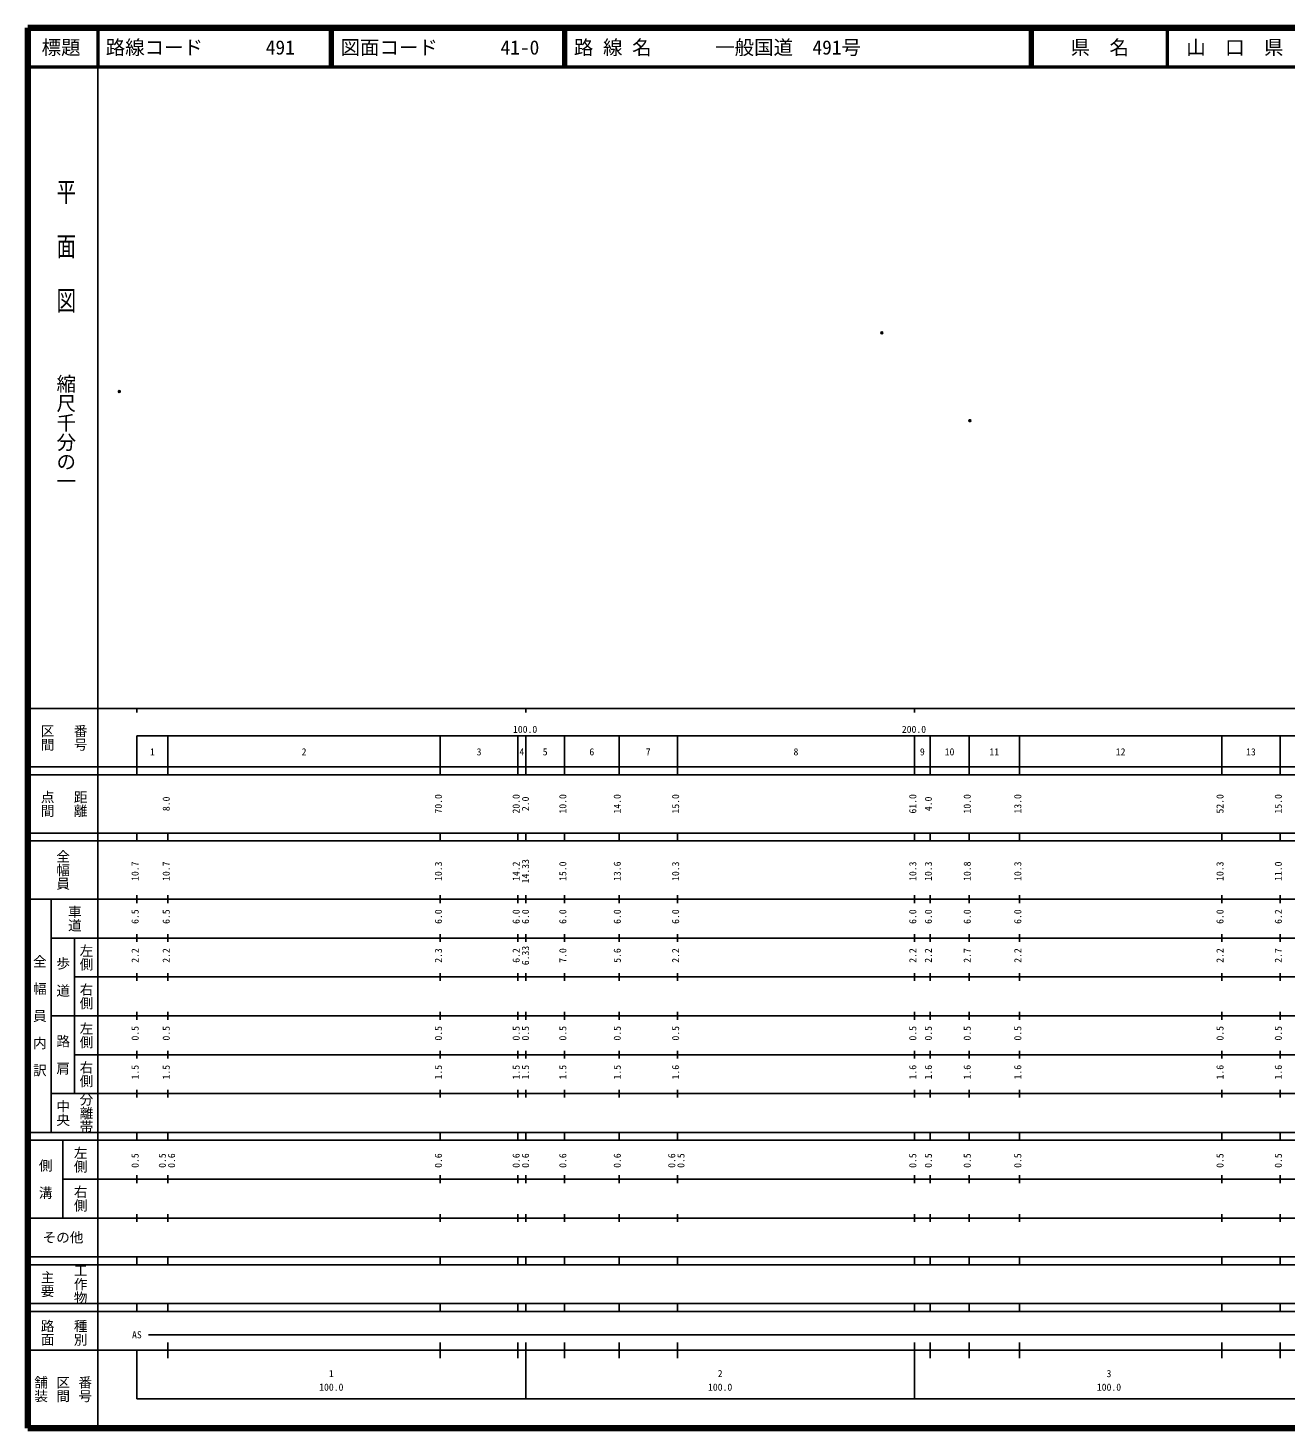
# Model space of a CAD drawing. Units: millimetres on the paper. Extents: x 40 to 680, y 20 to 380.
# Drawn here: x 40 to 363.3, y 20 to 380 of the extents above; entities that cross this region are included whole.
import ezdxf
from ezdxf.enums import TextEntityAlignment as Align

# ---------------------------------------------------------------- set-up
doc = ezdxf.new("R2010")
doc.units = ezdxf.units.MM
doc.header["$PDMODE"] = 32
doc.header["$PDSIZE"] = 0.5
doc.layers.add('M-OTRS', color=6, linetype='Continuous')
doc.layers.add('M-TTL-TXT', color=7, linetype='Continuous')
for name, color, linetype, lineweight in [('M-TTL', 2, 'Continuous', 140), ('M-TTL-BAND', 7, 'Continuous', 25), ('M-TTL-LINE', 7, 'Continuous', 50)]:
    doc.layers.add(name, color=color, linetype=linetype, lineweight=lineweight)
doc.styles.add('@ＭＳ ゴシック', font='')
doc.styles.add('ＭＳ ゴシック', font='')
doc.styles.get('@ＭＳ ゴシック').set_extended_font_data('@MS Gothic')
doc.styles.get('ＭＳ ゴシック').set_extended_font_data('MS Gothic')

msp = doc.modelspace()

# ---------------------------------------------------------------- linework, layer by layer
at = {"layer": 'M-OTRS'}
for p in [(259.586, 301.607), (63.489, 286.522), (282.224, 279.03)]:
    msp.add_point(p, dxfattribs=at)
at = {"layer": 'M-TTL'}
for p, q in [((40, 380), (40, 20)), ((680, 380), (40, 380)), ((40, 20), (680, 20))]:
    msp.add_line(p, q, dxfattribs=at)
at = {"layer": 'M-TTL-BAND'}
for p, q in [((58, 370), (58, 20)), ((40, 205), (579, 205)), ((68, 205), (68, 204)), ((168, 205), (168, 204)), ((268, 205), (268, 204)), ((68, 198), (579, 198)), ((68, 198), (68, 188)), ((76, 188), (76, 198)), ((146, 188), (146, 198)), ((166, 188), (166, 198)), ((168, 188), (168, 198)), ((178, 188), (178, 198)), ((192, 188), (192, 198)), ((207, 188), (207, 198)), ((268, 188), (268, 198)), ((272, 188), (272, 198)), ((282, 188), (282, 198)), ((295, 188), (295, 198)), ((347, 188), (347, 198)), ((362, 188), (362, 198)), ((40, 190), (579, 190)), ((40, 188), (579, 188)), ((40, 173), (579, 173)), ((68, 171), (68, 173)), ((76, 171), (76, 173)), ((146, 171), (146, 173)), ((166, 171), (166, 173)), ((168, 171), (168, 173)), ((178, 171), (178, 173)), ((192, 171), (192, 173)), ((207, 171), (207, 173)), ((268, 171), (268, 173)), ((272, 171), (272, 173)), ((282, 171), (282, 173)), ((295, 171), (295, 173)), ((347, 171), (347, 173)), ((362, 171), (362, 173)), ((40, 171), (579, 171)), ((40, 156), (579, 156)), ((46, 96), (46, 156)), ((68, 155), (68, 157)), ((76, 155), (76, 157)), ((146, 155), (146, 157)), ((166, 155), (166, 157)), ((168, 155), (168, 157)), ((178, 155), (178, 157)), ((192, 155), (192, 157)), ((207, 155), (207, 157)), ((268, 155), (268, 157)), ((272, 155), (272, 157)), ((282, 155), (282, 157)), ((295, 155), (295, 157)), ((347, 155), (347, 157)), ((362, 155), (362, 157)), ((46, 146), (579, 146)), ((52, 146), (52, 106)), ((68, 145), (68, 147)), ((76, 145), (76, 147)), ((146, 145), (146, 147)), ((166, 145), (166, 147)), ((168, 145), (168, 147)), ((178, 145), (178, 147)), ((192, 145), (192, 147)), ((207, 145), (207, 147)), ((268, 145), (268, 147)), ((272, 145), (272, 147)), ((282, 145), (282, 147)), ((295, 145), (295, 147)), ((347, 145), (347, 147)), ((362, 145), (362, 147)), ((68, 135), (68, 137)), ((76, 135), (76, 137)), ((146, 135), (146, 137)), ((166, 135), (166, 137)), ((168, 135), (168, 137)), ((178, 135), (178, 137)), ((192, 135), (192, 137)), ((207, 135), (207, 137)), ((268, 135), (268, 137)), ((272, 135), (272, 137)), ((282, 135), (282, 137)), ((295, 135), (295, 137)), ((347, 135), (347, 137)), ((362, 135), (362, 137)), ((52, 136), (579, 136)), ((46, 126), (579, 126)), ((68, 125), (68, 127)), ((76, 125), (76, 127)), ((146, 125), (146, 127)), ((166, 125), (166, 127)), ((168, 125), (168, 127)), ((178, 125), (178, 127)), ((192, 125), (192, 127)), ((207, 125), (207, 127)), ((268, 125), (268, 127)), ((272, 125), (272, 127)), ((282, 125), (282, 127)), ((295, 125), (295, 127)), ((347, 125), (347, 127)), ((362, 125), (362, 127)), ((52, 116), (579, 116)), ((68, 115), (68, 117)), ((76, 115), (76, 117)), ((146, 115), (146, 117)), ((166, 115), (166, 117)), ((168, 115), (168, 117)), ((178, 115), (178, 117)), ((192, 115), (192, 117)), ((207, 115), (207, 117)), ((268, 115), (268, 117)), ((272, 115), (272, 117)), ((282, 115), (282, 117)), ((295, 115), (295, 117)), ((347, 115), (347, 117)), ((362, 115), (362, 117)), ((46, 106), (579, 106)), ((68, 105), (68, 107)), ((76, 105), (76, 107)), ((146, 105), (146, 107)), ((166, 105), (166, 107)), ((168, 105), (168, 107)), ((178, 105), (178, 107)), ((192, 105), (192, 107)), ((207, 105), (207, 107)), ((268, 105), (268, 107)), ((272, 105), (272, 107)), ((282, 105), (282, 107)), ((295, 105), (295, 107)), ((347, 105), (347, 107)), ((362, 105), (362, 107)), ((40, 96), (579, 96)), ((40, 94), (579, 94)), ((49, 94), (49, 74)), ((68, 94), (68, 96)), ((76, 94), (76, 96)), ((146, 94), (146, 96)), ((166, 94), (166, 96)), ((168, 94), (168, 96)), ((178, 94), (178, 96)), ((192, 94), (192, 96)), ((207, 94), (207, 96)), ((268, 94), (268, 96)), ((272, 94), (272, 96)), ((282, 94), (282, 96)), ((295, 94), (295, 96)), ((347, 94), (347, 96)), ((362, 94), (362, 96)), ((49, 84), (579, 84)), ((68, 83), (68, 85)), ((76, 83), (76, 85)), ((146, 83), (146, 85)), ((166, 83), (166, 85)), ((168, 83), (168, 85)), ((178, 83), (178, 85)), ((192, 83), (192, 85)), ((207, 83), (207, 85)), ((268, 83), (268, 85)), ((272, 83), (272, 85)), ((282, 83), (282, 85)), ((295, 83), (295, 85)), ((347, 83), (347, 85)), ((362, 83), (362, 85)), ((40, 74), (579, 74)), ((68, 73), (68, 75)), ((76, 73), (76, 75)), ((146, 73), (146, 75)), ((166, 73), (166, 75)), ((168, 73), (168, 75)), ((178, 73), (178, 75)), ((192, 73), (192, 75)), ((207, 73), (207, 75)), ((268, 73), (268, 75)), ((272, 73), (272, 75)), ((282, 73), (282, 75)), ((295, 73), (295, 75)), ((347, 73), (347, 75)), ((362, 73), (362, 75)), ((40, 64), (579, 64)), ((40, 62), (579, 62)), ((68, 62), (68, 64)), ((76, 62), (76, 64)), ((146, 62), (146, 64)), ((166, 62), (166, 64)), ((168, 62), (168, 64)), ((178, 62), (178, 64)), ((192, 62), (192, 64)), ((207, 62), (207, 64)), ((268, 62), (268, 64)), ((272, 62), (272, 64)), ((282, 62), (282, 64)), ((295, 62), (295, 64)), ((347, 62), (347, 64)), ((362, 62), (362, 64)), ((40, 52), (579, 52)), ((68, 50), (68, 52)), ((76, 50), (76, 52)), ((146, 50), (146, 52)), ((166, 50), (166, 52)), ((168, 50), (168, 52)), ((178, 50), (178, 52)), ((192, 50), (192, 52)), ((207, 50), (207, 52)), ((268, 50), (268, 52)), ((272, 50), (272, 52)), ((282, 50), (282, 52)), ((295, 50), (295, 52)), ((347, 50), (347, 52)), ((362, 50), (362, 52)), ((40, 50), (579, 50)), ((71, 44), (565, 44)), ((40, 40), (579, 40)), ((68, 40), (68, 27.5)), ((76, 38), (76, 42)), ((146, 38), (146, 42)), ((166, 38), (166, 42)), ((168, 27.5), (168, 42)), ((178, 38), (178, 42)), ((192, 38), (192, 42)), ((207, 38), (207, 42)), ((268, 27.5), (268, 42)), ((272, 38), (272, 42)), ((282, 38), (282, 42)), ((295, 38), (295, 42)), ((347, 38), (347, 42)), ((362, 38), (362, 42)), ((68, 27.5), (579, 27.5))]:
    msp.add_line(p, q, dxfattribs=at)
at = {"layer": 'M-TTL-LINE'}
for p, q in [((58, 380), (58, 370)), ((117.75, 380), (117.75, 370)), ((118.25, 380), (118.25, 370)), ((177.75, 380), (177.75, 370)), ((178.25, 380), (178.25, 370)), ((297.75, 380), (297.75, 370)), ((298.25, 380), (298.25, 370)), ((333, 380), (333, 370)), ((40, 370), (680, 370))]:
    msp.add_line(p, q, dxfattribs=at)

# ---------------------------------------------------------------- texts
at = {"layer": 'M-TTL-BAND', "style": '@ＭＳ ゴシック', "width": 1.4}
msp.add_text('平  面  図', height=3.666, rotation=270, dxfattribs=at).set_placement((49.777, 306.475), align=Align.MIDDLE_RIGHT)
at = {"layer": 'M-TTL-BAND', "style": '@ＭＳ ゴシック'}
msp.add_text('縮尺千分の一', height=3.666, rotation=270, dxfattribs=at).set_placement((49.777, 261.03), align=Align.MIDDLE_RIGHT)
for s, p in [('区間', (45, 197.5)), ('番号', (53.5, 197.5)), ('点間', (45, 180.5)), ('距離', (53.5, 180.5)), ('全幅員', (49, 163.5)), ('車道', (52, 151)), ('左側', (55, 141)), ('全\u3000幅\u3000員\u3000内\u3000訳', (43, 126)), ('歩\u3000道', (49, 136)), ('右側', (55, 131)), ('左側', (55, 121)), ('路\u3000肩', (49, 116)), ('右側', (55, 111)), ('分離帯', (55, 101)), ('中央', (49, 101)), ('左側', (53.5, 89)), ('側\u3000溝', (44.5, 84)), ('右側', (53.5, 79)), ('工作物', (53.5, 57)), ('主要', (45, 57)), ('路面', (45, 44.5)), ('種別', (53.5, 44.5)), ('舗装', (43.333, 30)), ('区間', (49, 30)), ('番号', (54.667, 30))]:
    msp.add_text(s, height=2.566, rotation=270, dxfattribs=at).set_placement(p, align=Align.MIDDLE_CENTER)
at = {"layer": 'M-TTL-BAND', "style": 'ＭＳ ゴシック'}
for s, p in [('100.0', (167.844, 198.195)), ('200.0', (267.844, 198.195)), ('1', (72, 192.405)), ('2', (111, 192.405)), ('3', (156, 192.405)), ('4', (167, 192.405)), ('5', (173, 192.405)), ('6', (185, 192.405)), ('7', (199.5, 192.405)), ('8', (237.5, 192.405)), ('9', (270, 192.405)), ('10', (277, 192.405)), ('11', (288.5, 192.405)), ('12', (321, 192.405)), ('13', (354.5, 192.405)), ('AS', (68, 42.5)), ('1', (118, 32.523)), ('2', (218, 32.523)), ('3', (318, 32.523)), ('100.0', (118, 29.033)), ('100.0', (218, 29.033)), ('100.0', (318, 29.033))]:
    msp.add_text(s, height=1.833, dxfattribs=at).set_placement(p, align=Align.BOTTOM_CENTER)
for s, p in [('8.0', (77, 180.5)), ('70.0', (147, 180.5)), ('20.0', (167, 180.5)), ('2.0', (169.396, 180.5)), ('10.0', (179, 180.5)), ('14.0', (193, 180.5)), ('15.0', (208, 180.5)), ('61.0', (269, 180.5)), ('4.0', (273, 180.5)), ('10.0', (283, 180.5)), ('13.0', (296, 180.5)), ('52.0', (348, 180.5)), ('15.0', (363, 180.5)), ('14.33', (169.396, 163.174)), ('10.7', (69, 163.174)), ('10.7', (77, 163.174)), ('10.3', (147, 163.174)), ('14.2', (167, 163.174)), ('15.0', (179, 163.174)), ('13.6', (193, 163.174)), ('10.3', (208, 163.174)), ('10.3', (269, 163.174)), ('10.3', (273, 163.174)), ('10.8', (283, 163.174)), ('10.3', (296, 163.174)), ('10.3', (348, 163.174)), ('11.0', (363, 163.174)), ('6.5', (69, 151.5)), ('6.5', (77, 151.5)), ('6.0', (147, 151.5)), ('6.0', (167, 151.5)), ('6.0', (169.396, 151.5)), ('6.0', (179, 151.5)), ('6.0', (193, 151.5)), ('6.0', (208, 151.5)), ('6.0', (269, 151.5)), ('6.0', (273, 151.5)), ('6.0', (283, 151.5)), ('6.0', (296, 151.5)), ('6.0', (348, 151.5)), ('6.2', (363, 151.5)), ('2.2', (69, 141.5)), ('2.2', (77, 141.5)), ('2.3', (147, 141.5)), ('6.2', (167, 141.5)), ('6.33', (169.396, 141.5)), ('7.0', (179, 141.5)), ('5.6', (193, 141.5)), ('2.2', (208, 141.5)), ('2.2', (269, 141.5)), ('2.2', (273, 141.5)), ('2.7', (283, 141.5)), ('2.2', (296, 141.5)), ('2.2', (348, 141.5)), ('2.7', (363, 141.5)), ('0.5', (69, 121.5)), ('0.5', (77, 121.5)), ('0.5', (147, 121.5)), ('0.5', (167, 121.5)), ('0.5', (169.396, 121.5)), ('0.5', (179, 121.5)), ('0.5', (193, 121.5)), ('0.5', (208, 121.5)), ('0.5', (269, 121.5)), ('0.5', (273, 121.5)), ('0.5', (283, 121.5)), ('0.5', (296, 121.5)), ('0.5', (348, 121.5)), ('0.5', (363, 121.5)), ('1.5', (69, 111.5)), ('1.5', (77, 111.5)), ('1.5', (147, 111.5)), ('1.5', (167, 111.5)), ('1.5', (169.396, 111.5)), ('1.5', (179, 111.5)), ('1.5', (193, 111.5)), ('1.6', (208, 111.5)), ('1.6', (269, 111.5)), ('1.6', (273, 111.5)), ('1.6', (283, 111.5)), ('1.6', (296, 111.5)), ('1.6', (348, 111.5)), ('1.6', (363, 111.5)), ('0.5', (69, 88.764)), ('0.5', (76, 88.764)), ('0.6', (78.37, 88.764)), ('0.6', (147, 88.764)), ('0.6', (167, 88.764)), ('0.6', (169.396, 88.764)), ('0.6', (179, 88.764)), ('0.6', (193, 88.764)), ('0.6', (207, 88.764)), ('0.5', (209.37, 88.764)), ('0.5', (269, 88.764)), ('0.5', (273, 88.764)), ('0.5', (283, 88.764)), ('0.5', (296, 88.764)), ('0.5', (348, 88.764)), ('0.5', (363, 88.764))]:
    msp.add_text(s, height=1.833, rotation=90, dxfattribs=at).set_placement(p, align=Align.BOTTOM_CENTER)
msp.add_text('その他', height=2.566, dxfattribs=at).set_placement((49, 69), align=Align.MIDDLE_CENTER)
at = {"layer": 'M-TTL-TXT', "style": 'ＭＳ ゴシック'}
for s, p in [('標題', (48.5, 375)), ('県\u3000名', (315.625, 375)), ('山\u3000口\u3000県', (350.375, 375))]:
    msp.add_text(s, height=3.666, dxfattribs=at).set_placement(p, align=Align.MIDDLE_CENTER)
for s, p in [('路線コード', (60, 375)), ('491', (101.142, 375)), ('図面コード', (120.38, 375)), ('41-0', (161.521, 375)), ('路 線 名', (180.38, 375)), ('一般国道\u3000491号', (216.734, 375))]:
    msp.add_text(s, height=3.666, dxfattribs=at).set_placement(p, align=Align.MIDDLE_LEFT)

doc.saveas('drawing.dxf')
